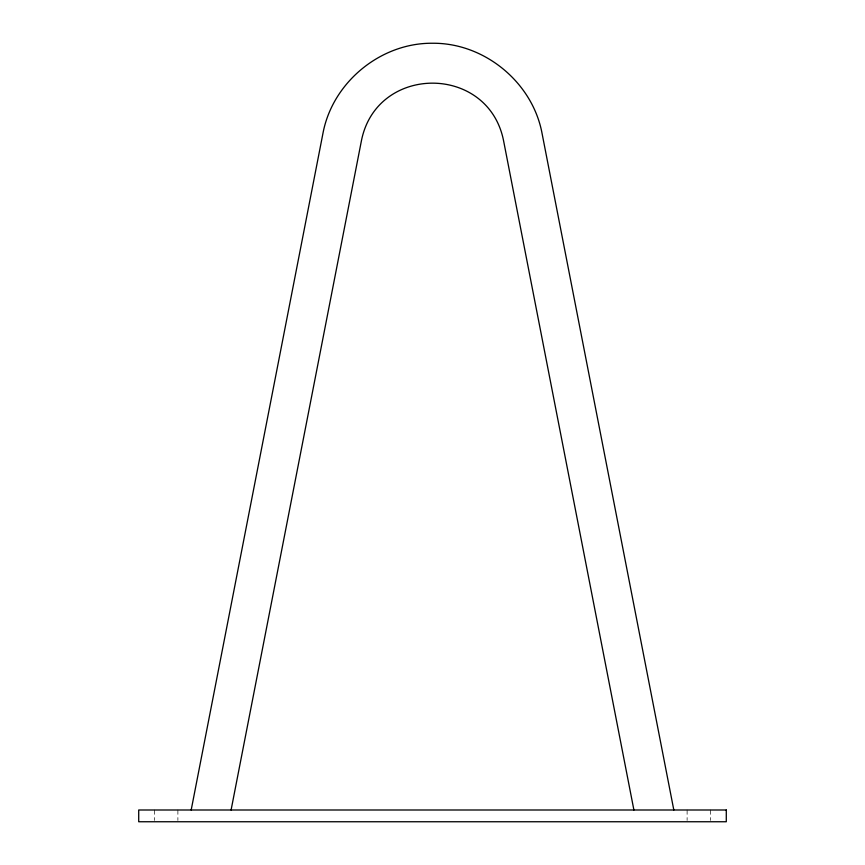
<?xml version="1.0" encoding="UTF-8"?>
<svg xmlns="http://www.w3.org/2000/svg" width="865" height="865" viewBox="0 0 865 865"><rect width="100%" height="100%" fill="white"/><g stroke="black" fill="none" stroke-linecap="round" stroke-linejoin="round"><path stroke-width="0.65" stroke-dasharray="4.33 3.24" d="M710.619 809.997L710.619 820.442M687.113 809.997L687.113 820.442M177.887 809.997L177.887 820.442M154.381 809.997L154.381 820.442"/><path stroke-width="1.3" d="M191.187 809.997L322.915 133.545C332.365 82.445 380.535 42.753 432.5 43.25C484.465 42.753 532.635 82.445 542.085 133.545L673.813 809.997M231.096 809.997L361.365 141.038C376.372 63.869 488.628 63.869 503.635 141.038L633.904 809.997M726.286 809.997L138.714 809.997L138.714 821.75L726.286 821.75L726.286 809.997"/></g></svg>
